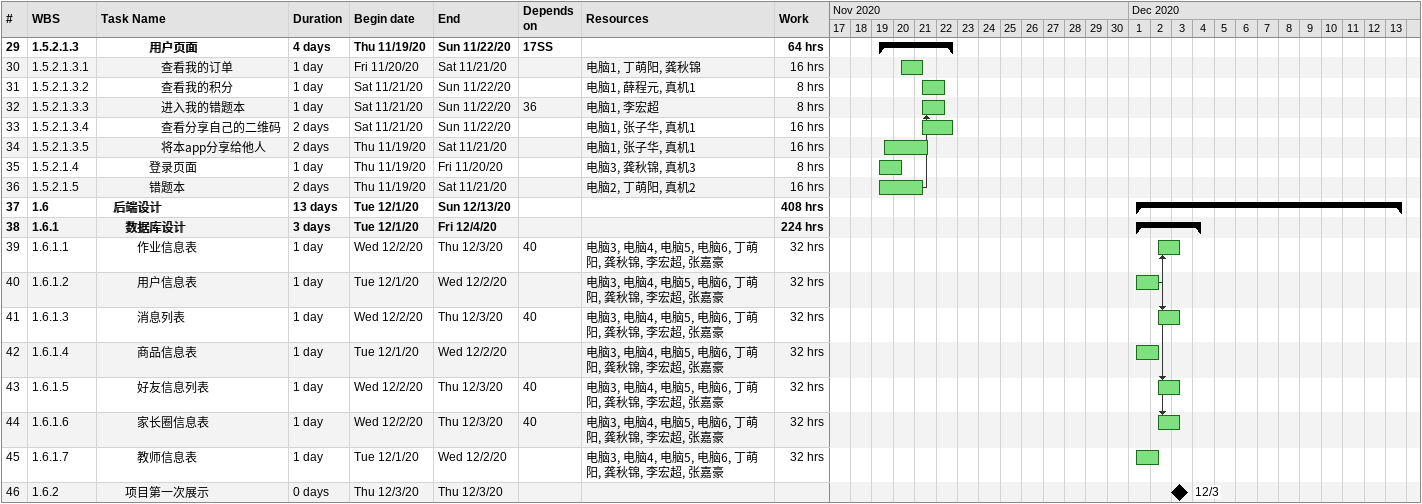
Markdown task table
| ID | WBS | Task | Duration | Start | Finish | Predecessors | Resources | Work (h) |
|---|---|---|---|---|---|---|---|---|
| 29 | 1.5.2.1.3 | **用户页面** | 4d | 2020-11-19 | 2020-11-22 | 17SS |  | 64 |
| 30 | 1.5.2.1.3.1 | 查看我的订单 | 1d | 2020-11-20 | 2020-11-21 |  | 电脑1, 丁萌阳, 龚秋锦 | 16 |
| 31 | 1.5.2.1.3.2 | 查看我的积分 | 1d | 2020-11-21 | 2020-11-22 |  | 电脑1, 薛程元, 真机1 | 8 |
| 32 | 1.5.2.1.3.3 | 进入我的错题本 | 1d | 2020-11-21 | 2020-11-22 | 36 | 电脑1, 李宏超 | 8 |
| 33 | 1.5.2.1.3.4 | 查看分享自己的二维码 | 2d | 2020-11-21 | 2020-11-22 |  | 电脑1, 张子华, 真机1 | 16 |
| 34 | 1.5.2.1.3.5 | 将本app分享给他人 | 2d | 2020-11-19 | 2020-11-21 |  | 电脑1, 张子华, 真机1 | 16 |
| 35 | 1.5.2.1.4 | 登录页面 | 1d | 2020-11-19 | 2020-11-20 |  | 电脑3, 龚秋锦, 真机3 | 8 |
| 36 | 1.5.2.1.5 | 错题本 | 2d | 2020-11-19 | 2020-11-21 |  | 电脑2, 丁萌阳, 真机2 | 16 |
| 37 | 1.6 | **后端设计** | 13d | 2020-12-01 | 2020-12-13 |  |  | 408 |
| 38 | 1.6.1 | **数据库设计** | 3d | 2020-12-01 | 2020-12-04 |  |  | 224 |
| 39 | 1.6.1.1 | 作业信息表 | 1d | 2020-12-02 | 2020-12-03 | 40 | 电脑3, 电脑4, 电脑5, 电脑6, 丁萌阳, 龚秋锦, 李宏超, 张嘉豪 | 32 |
| 40 | 1.6.1.2 | 用户信息表 | 1d | 2020-12-01 | 2020-12-02 |  | 电脑3, 电脑4, 电脑5, 电脑6, 丁萌阳, 龚秋锦, 李宏超, 张嘉豪 | 32 |
| 41 | 1.6.1.3 | 消息列表 | 1d | 2020-12-02 | 2020-12-03 | 40 | 电脑3, 电脑4, 电脑5, 电脑6, 丁萌阳, 龚秋锦, 李宏超, 张嘉豪 | 32 |
| 42 | 1.6.1.4 | 商品信息表 | 1d | 2020-12-01 | 2020-12-02 |  | 电脑3, 电脑4, 电脑5, 电脑6, 丁萌阳, 龚秋锦, 李宏超, 张嘉豪 | 32 |
| 43 | 1.6.1.5 | 好友信息列表 | 1d | 2020-12-02 | 2020-12-03 | 40 | 电脑3, 电脑4, 电脑5, 电脑6, 丁萌阳, 龚秋锦, 李宏超, 张嘉豪 | 32 |
| 44 | 1.6.1.6 | 家长圈信息表 | 1d | 2020-12-02 | 2020-12-03 | 40 | 电脑3, 电脑4, 电脑5, 电脑6, 丁萌阳, 龚秋锦, 李宏超, 张嘉豪 | 32 |
| 45 | 1.6.1.7 | 教师信息表 | 1d | 2020-12-01 | 2020-12-02 |  | 电脑3, 电脑4, 电脑5, 电脑6, 丁萌阳, 龚秋锦, 李宏超, 张嘉豪 | 32 |
| 46 | 1.6.2 | 项目第一次展示 | 0d | 2020-12-03 | 2020-12-03 |  |  |  |
